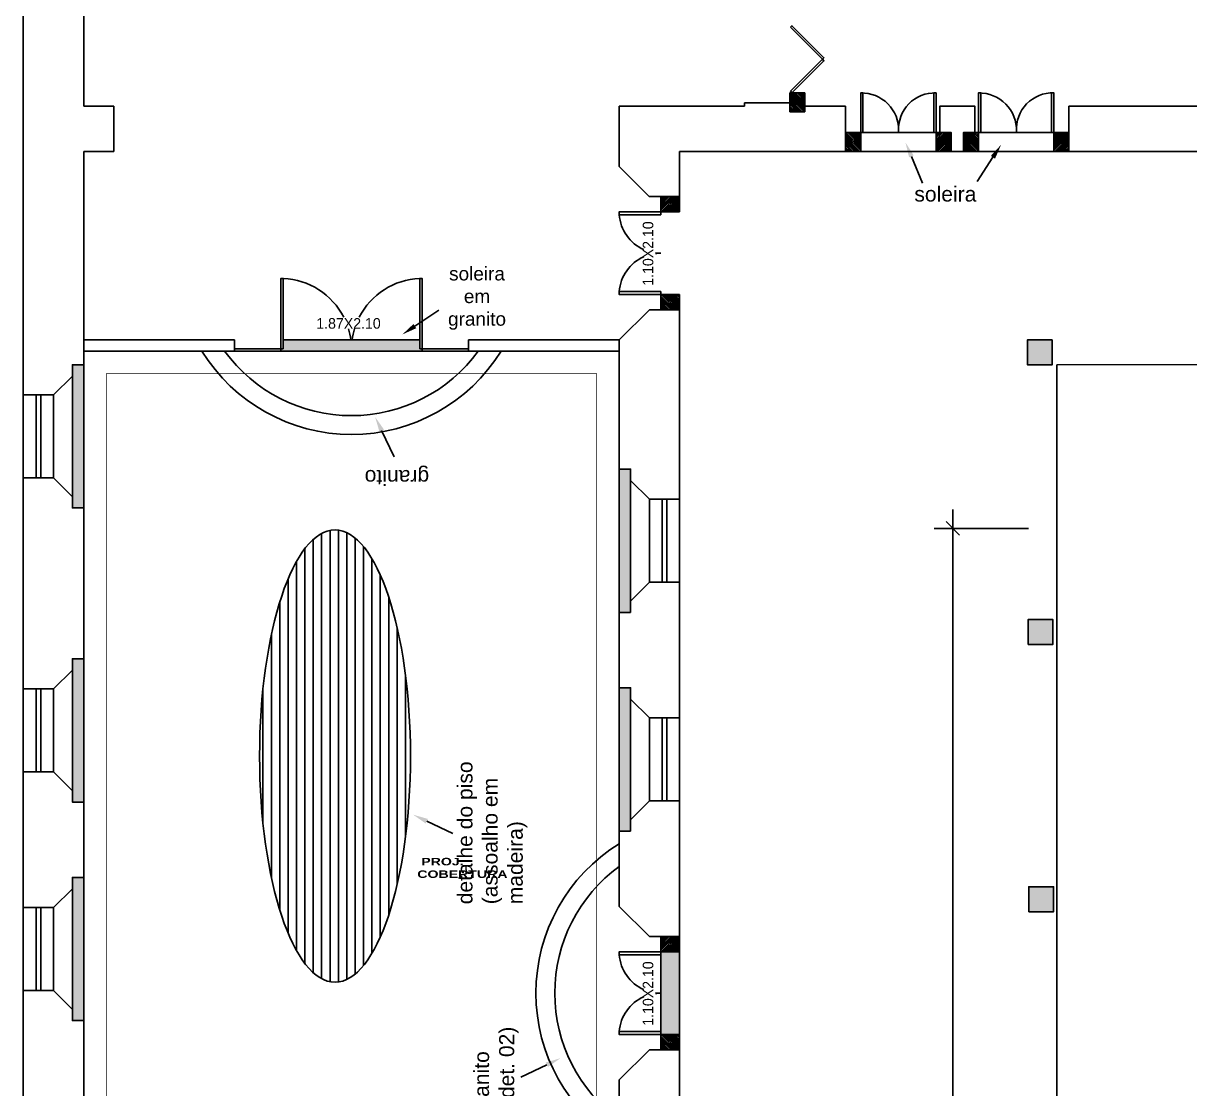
# Model space of a CAD drawing. Extents: x 346 to 515, y 162 to 297.
# Drawn here: x 414.89 to 430.35, y 260.85 to 274.98 of the extents above; entities that cross this region are included whole.
import ezdxf

# ---------------------------------------------------------------- set-up
doc = ezdxf.new("R2010")
doc.units = 0
doc.header["$LTSCALE"] = 35
doc.linetypes.add('ACAD_ISO03W100', pattern=[30, 12, -18])
doc.layers.get('0').update_dxf_attribs({"linetype": 'CONTINUOUS'})
doc.layers.get('DEFPOINTS').update_dxf_attribs({"color": 2, "linetype": 'CONTINUOUS'})
for name, color, linetype in [('COTAS_125', 13, 'CONTINUOUS'), ('JANELAS', 5, 'CONTINUOUS'), ('LPISO', 234, 'CONTINUOUS'), ('NOVA-LINHA-PISO', 13, 'CONTINUOUS'), ('NOVO-PILARES', 1, 'CONTINUOUS'), ('PAREDECORTE', 7, 'CONTINUOUS'), ('PAREDEVISTA', 1, 'CONTINUOUS'), ('REG60-100', 7, 'CONTINUOUS'), ('TEXTO', 2, 'CONTINUOUS')]:
    doc.layers.add(name, color=color, linetype=linetype)
doc.styles.add('ARIAL', font='arial.ttf')
doc.styles.add('REGUA60', font='cityb___.ttf', dxfattribs={"width": 1.4})
doc.dimstyles.get("Standard").update_dxf_attribs({"dimtxt": 0.18, "dimasz": 0.18, "dimexe": 0.18, "dimexo": 0.0625, "dimgap": 0.09, "dimtad": 0, "dimtih": 1, "dimtoh": 1, "dimdec": 4, "dimzin": 0, "dimdsep": 46, "dimtxsty": 'Standard', "dimcen": 0.09, "dimadec": 0, "dimazin": 0, "dimtfac": 1, "dimtdec": 4, "dimtofl": 0, "dimtmove": 0, "dimatfit": 3, "dimfxl": 1, "dimtolj": 1, "dimtzin": 0, "dimarcsym": 0})

# ---------------------------------------------------------------- blocks, each defined once
blk = doc.blocks.new('COTATR')
at = {"color": 6}
blk.add_line((-71, -71), (71, 71), dxfattribs=at)
at = {"color": 0, "linetype": 'ByBlock'}
blk.add_line((0, 0), (200, 0), dxfattribs=at)
blk = doc.blocks.new('*D100')
at = {"color": 0, "linetype": 'ByBlock'}
for p, q in [((428.212, 268.283), (426.959, 268.283)), ((427.209, 268.282), (427.209, 242.97)), ((428.212, 242.968), (426.959, 242.968))]:
    blk.add_line(p, q, dxfattribs=at)
at = {"layer": 'DEFPOINTS', "color": 0, "linetype": 'ByBlock'}
for p in [(428.587, 268.283), (427.209, 242.968), (428.587, 242.968)]:
    blk.add_point(p, dxfattribs=at)
at = {"color": 0, "linetype": 'ByBlock', "xscale": 0.00125, "yscale": 0.00125, "zscale": 0.00125}
for p, rotation in [((427.209, 268.283), 90), ((427.209, 242.968), 270)]:
    blk.add_blockref('COTATR', p, dxfattribs=dict(at, rotation=rotation))
at = {"color": 2, "linetype": 'ByBlock', "insert": (426.97, 255.626), "char_height": 0.2313, "attachment_point": 5, "rotation": 90, "style": 'REGUA60'}
blk.add_mtext('\\A1;25.31', dxfattribs=at)

msp = doc.modelspace()

# ---------------------------------------------------------------- hatches: boundary and pattern name
at = {"layer": 'LPISO'}
for points in [[(418.33214, 270.78324), (418.33214, 270.66324), (418.30214, 270.66324), (418.30214, 270.63324), (420.17214, 270.63324), (420.17214, 270.66324), (420.14214, 270.66324), (420.14214, 270.78324)], [(423.58714, 262.66824), (423.33714, 262.66824), (423.33714, 262.62824), (423.33714, 261.60824), (423.33714, 261.56824), (423.58714, 261.56824)]]:
    msp.add_hatch(color=256, dxfattribs=at).paths.add_polyline_path(points)
h = msp.add_hatch(dxfattribs=at)
h.set_pattern_fill('LINE', color=256, scale=0.035, angle=90, style=0)
h.set_pattern_definition([(90, (620.64462, 30.73796), (-0.111125, 3e-17), [])])
edge = h.paths.add_edge_path()
edge.add_ellipse((419.01905, 265.26265), major_axis=(0, -3), ratio=0.33333333, start_angle=0, end_angle=360)
at = {"layer": 'NOVO-PILARES'}
h = msp.add_hatch(color=256, dxfattribs=at)
h.paths.add_polyline_path([(428.20521, 266.74258), (428.53521, 266.74258), (428.53521, 267.07258), (428.20521, 267.07258)])
h.paths.add_polyline_path([(428.21378, 263.19829), (428.54378, 263.19829), (428.54378, 263.52829), (428.21378, 263.52829)])
h.paths.add_polyline_path([(428.22236, 259.65401), (428.55236, 259.65401), (428.55236, 259.98401), (428.22236, 259.98401)])
h.paths.add_polyline_path([(428.23093, 256.10972), (428.56093, 256.10972), (428.56093, 256.43972), (428.23093, 256.43972)])
h.paths.add_polyline_path([(428.2395, 252.56544), (428.5695, 252.56544), (428.5695, 252.89544), (428.2395, 252.89544)])
h.paths.add_polyline_path([(428.24807, 249.02115), (428.57807, 249.02115), (428.57807, 249.35115), (428.24807, 249.35115)])
h.paths.add_polyline_path([(484.39376, 241.59211), (484.72376, 241.59211), (484.72376, 241.92211), (484.39376, 241.92211)])
h.paths.add_polyline_path([(484.493, 238.05725), (484.823, 238.05725), (484.823, 238.38725), (484.493, 238.38725)])
h.paths.add_polyline_path([(484.59224, 234.5224), (484.92224, 234.5224), (484.92224, 234.8524), (484.59224, 234.8524)])
h.paths.add_polyline_path([(484.69148, 230.98754), (485.02148, 230.98754), (485.02148, 231.31754), (484.69148, 231.31754)])
h.paths.add_polyline_path([(484.79072, 227.45268), (485.12072, 227.45268), (485.12072, 227.78268), (484.79072, 227.78268)])
h.paths.add_polyline_path([(483.70259, 266.81775), (484.03259, 266.81775), (484.03259, 267.14775), (483.70259, 267.14775)])
h.paths.add_polyline_path([(483.7997, 263.25759), (484.1297, 263.25759), (484.1297, 263.58759), (483.7997, 263.58759)])
h.paths.add_polyline_path([(483.89681, 259.69744), (484.22681, 259.69744), (484.22681, 260.02744), (483.89681, 260.02744)])
h.paths.add_polyline_path([(483.99393, 256.13729), (484.32393, 256.13729), (484.32393, 256.46729), (483.99393, 256.46729)])
h.paths.add_polyline_path([(484.09104, 252.57714), (484.42104, 252.57714), (484.42104, 252.90714), (484.09104, 252.90714)])
h.paths.add_polyline_path([(484.18815, 249.01699), (484.51815, 249.01699), (484.51815, 249.34699), (484.18815, 249.34699)])
h.paths.add_polyline_path([(448.35967, 270.47028), (448.68966, 270.47089), (448.68905, 270.80089), (448.35905, 270.80027)])
h.paths.add_polyline_path([(445.02676, 270.46716), (445.35676, 270.46777), (445.35615, 270.79777), (445.02615, 270.79715)])
h.paths.add_polyline_path([(441.69386, 270.46404), (442.02386, 270.46465), (442.02324, 270.79465), (441.69325, 270.79404)])
h.paths.add_polyline_path([(438.36096, 270.46092), (438.69096, 270.46153), (438.69034, 270.79153), (438.36034, 270.79092)])
h.paths.add_polyline_path([(435.02806, 270.4578), (435.35806, 270.45841), (435.35744, 270.78841), (435.02744, 270.7878)])
h.paths.add_polyline_path([(431.69516, 270.45468), (432.02516, 270.45529), (432.02454, 270.78529), (431.69454, 270.78468)])
h.paths.add_polyline_path([(480.42533, 270.86463), (480.09533, 270.86432), (480.09564, 270.53432), (480.42564, 270.53463)])
h.paths.add_polyline_path([(477.07977, 270.8558), (476.74977, 270.85549), (476.75008, 270.52549), (477.08008, 270.5258)])
h.paths.add_polyline_path([(473.73421, 270.84697), (473.40421, 270.84666), (473.40451, 270.51666), (473.73451, 270.51697)])
h.paths.add_polyline_path([(470.38865, 270.83814), (470.05865, 270.83783), (470.05895, 270.50783), (470.38895, 270.50814)])
h.paths.add_polyline_path([(467.04308, 270.82931), (466.71309, 270.82901), (466.71339, 270.49901), (467.04339, 270.49931)])
h.paths.add_polyline_path([(463.69752, 270.82048), (463.36752, 270.82018), (463.36783, 270.49018), (463.69783, 270.49048)])
h.paths.add_polyline_path([(428.25664, 241.59401), (428.58664, 241.59401), (428.58664, 241.92401), (428.25664, 241.92401)])
h.paths.add_polyline_path([(428.25664, 238.04115), (428.58664, 238.04115), (428.58664, 238.37115), (428.25664, 238.37115)])
h.paths.add_polyline_path([(428.25664, 234.48829), (428.58664, 234.48829), (428.58664, 234.81829), (428.25664, 234.81829)])
h.paths.add_polyline_path([(428.25664, 230.93544), (428.58664, 230.93544), (428.58664, 231.26544), (428.25664, 231.26544)])
h.paths.add_polyline_path([(484.29465, 245.28271), (484.62452, 245.29197), (484.61526, 245.62184), (484.28539, 245.61258)])
h.paths.add_polyline_path([(483.60548, 270.54331), (483.93548, 270.5429), (483.93589, 270.8729), (483.60589, 270.87331)])
h.paths.add_polyline_path([(428.25664, 245.31186), (428.58664, 245.31186), (428.58664, 245.64186), (428.25664, 245.64186)])
h.paths.add_polyline_path([(428.52664, 270.78186), (428.19664, 270.78186), (428.19664, 270.45186), (428.52664, 270.45186)])
h.paths.add_polyline_path([(459.75662, 270.533), (460.18662, 270.53247), (460.18715, 270.96247), (459.75715, 270.963)])
h.paths.add_polyline_path([(451.85662, 270.54283), (452.28662, 270.5423), (452.28716, 270.9723), (451.85716, 270.97283)])
h.paths.add_polyline_path([(485.30088, 209.44603), (485.63088, 209.44603), (485.63088, 209.77603), (485.30088, 209.77603)])
h.paths.add_polyline_path([(485.2016, 212.98213), (485.5316, 212.98213), (485.5316, 213.31213), (485.2016, 213.31213)])
h.paths.add_polyline_path([(484.88996, 223.91782), (485.21996, 223.91782), (485.21996, 224.24782), (484.88996, 224.24782)])
h.paths.add_polyline_path([(484.9892, 220.38297), (485.3192, 220.38297), (485.3192, 220.71297), (484.9892, 220.71297)])
h.paths.add_polyline_path([(428.25664, 227.38258), (428.58664, 227.38258), (428.58664, 227.71258), (428.25664, 227.71258)])
h.paths.add_polyline_path([(428.25664, 223.82972), (428.58664, 223.82972), (428.58664, 224.15972), (428.25664, 224.15972)])
h.paths.add_polyline_path([(428.25664, 216.56986), (428.25664, 216.23986), (428.58664, 216.23986), (428.58664, 216.56986)])
h.paths.add_polyline_path([(428.25664, 213.02786), (428.25664, 212.69786), (428.58664, 212.69786), (428.58664, 213.02786)])
h.paths.add_polyline_path([(428.25664, 209.48586), (428.25664, 209.15586), (428.58664, 209.15586), (428.58664, 209.48586)])
h.paths.add_polyline_path([(485.09783, 216.67398), (485.4277, 216.68324), (485.41843, 217.01311), (485.08856, 217.00385)])
h.paths.add_polyline_path([(428.25664, 220.11186), (428.58664, 220.11186), (428.58664, 220.44186), (428.25664, 220.44186)])
h.paths.add_polyline_path([(467.89677, 202.52971), (467.56677, 202.5294), (467.56708, 202.1994), (467.89708, 202.19971)])
h.paths.add_polyline_path([(471.4494, 202.52971), (471.1194, 202.5294), (471.11971, 202.1994), (471.44971, 202.19971)])
h.paths.add_polyline_path([(475.00203, 202.52971), (474.67203, 202.5294), (474.67234, 202.1994), (475.00234, 202.19971)])
h.paths.add_polyline_path([(478.55466, 202.52971), (478.22466, 202.5294), (478.22497, 202.1994), (478.55497, 202.19971)])
h.paths.add_polyline_path([(482.10729, 202.52971), (481.77729, 202.5294), (481.7776, 202.1994), (482.1076, 202.19971)])
h.paths.add_polyline_path([(485.40015, 205.90992), (485.73015, 205.90992), (485.73015, 206.23992), (485.40015, 206.23992)])
h.paths.add_polyline_path([(485.50418, 202.19968), (485.83405, 202.20894), (485.82479, 202.53881), (485.49492, 202.52955)])
h.paths.add_polyline_path([(431.82158, 202.42156), (431.49159, 202.41926), (431.49389, 202.08927), (431.82388, 202.09157)])
h.paths.add_polyline_path([(434.89153, 202.44011), (434.56154, 202.43781), (434.56384, 202.10782), (434.89383, 202.11012)])
h.paths.add_polyline_path([(437.96147, 202.45866), (437.63148, 202.45635), (437.63378, 202.12636), (437.96377, 202.12867)])
h.paths.add_polyline_path([(441.03142, 202.4772), (440.70142, 202.4749), (440.70373, 202.14491), (441.03372, 202.14721)])
h.paths.add_polyline_path([(444.10136, 202.49575), (443.77137, 202.49345), (443.77367, 202.16346), (444.10366, 202.16576)])
h.paths.add_polyline_path([(447.17131, 202.5143), (446.84131, 202.512), (446.84362, 202.182), (447.17361, 202.18431)])
h.paths.add_polyline_path([(428.25664, 205.94386), (428.25664, 205.61386), (428.58664, 205.61386), (428.58664, 205.94386)])
h.paths.add_polyline_path([(428.25664, 202.07186), (428.58664, 202.07186), (428.58664, 202.40186), (428.25664, 202.40186)])
at = {"layer": 'PAREDEVISTA'}
for points in [[(415.68714, 270.45324), (415.53714, 270.45324), (415.53714, 268.55324), (415.68714, 268.55324)], [(415.68714, 266.55324), (415.53714, 266.55324), (415.53714, 264.65324), (415.68714, 264.65324)], [(415.53714, 261.75324), (415.68714, 261.75324), (415.68714, 263.65324), (415.53714, 263.65324)]]:
    msp.add_hatch(color=256, dxfattribs=at).paths.add_polyline_path(points)
h = msp.add_hatch(color=256, dxfattribs=at)
h.paths.add_polyline_path([(422.93714, 269.06824), (422.78714, 269.06824), (422.78714, 267.16824), (422.93714, 267.16824)])
h.paths.add_polyline_path([(422.78714, 264.26824), (422.93714, 264.26824), (422.93714, 266.16824), (422.78714, 266.16824)])

# ---------------------------------------------------------------- linework, layer by layer
for p, q in [((424.44814, 273.88324), (422.78714, 273.88324)), ((422.78714, 273.08033), (422.78714, 273.88324)), ((424.44814, 273.92619), (424.44814, 273.88324)), ((425.78714, 273.88324), (425.24814, 273.88324)), ((425.78714, 273.28324), (425.78714, 273.88324)), ((423.58714, 272.68324), (423.58714, 273.28324)), ((425.78714, 273.28324), (423.58714, 273.28324)), ((430.94814, 273.28324), (428.74814, 273.28324))]:
    msp.add_line(p, q)
at = {"layer": 'JANELAS'}
for p, q in [((426.80788, 272.86358), (426.65889, 273.21712)), ((427.5308, 272.8831), (427.74008, 273.20465)), ((420.39608, 271.17822), (420.07704, 270.96514)), ((417.68714, 270.66324), (418.30214, 270.66324)), ((417.68714, 270.63324), (418.30214, 270.63324)), ((418.30214, 270.66324), (418.30214, 270.63324)), ((420.17214, 270.66324), (420.17214, 270.63324)), ((420.17214, 270.66324), (420.78714, 270.66324)), ((420.17214, 270.63324), (420.78714, 270.63324)), ((414.88714, 268.95324), (414.88714, 270.05324)), ((415.05714, 268.95324), (415.05714, 270.05324)), ((415.11714, 268.95324), (415.11714, 270.05324)), ((415.28714, 268.95324), (415.28714, 270.05324)), ((419.80223, 269.23378), (419.63698, 269.58002)), ((423.18714, 267.56824), (423.18714, 268.66824)), ((423.35714, 267.56824), (423.35714, 268.66824)), ((423.41714, 267.56824), (423.41714, 268.66824)), ((423.58714, 267.56824), (423.58714, 268.66824)), ((414.88714, 265.05324), (414.88714, 266.15324)), ((415.05714, 265.05324), (415.05714, 266.15324)), ((415.11714, 265.05324), (415.11714, 266.15324)), ((423.18714, 264.66824), (423.18714, 265.76824)), ((423.35714, 264.66824), (423.35714, 265.76824)), ((423.41714, 264.66824), (423.41714, 265.76824)), ((423.58714, 264.66824), (423.58714, 265.76824)), ((420.58162, 264.2338), (420.23539, 264.39905)), ((414.88714, 262.15324), (414.88714, 263.25324)), ((415.05714, 262.15324), (415.05714, 263.25324)), ((415.11714, 262.15324), (415.11714, 263.25324)), ((415.28714, 262.15324), (415.28714, 263.25324)), ((421.48071, 261.00364), (421.82695, 261.16889))]:
    msp.add_line(p, q, dxfattribs=at)
for points in [[(425.05457, 274.92875), (425.07579, 274.94997), (425.50005, 274.5257), (425.47884, 274.50449)], [(425.05457, 274.08022), (425.07579, 274.05901), (425.50005, 274.48328), (425.47884, 274.50449)], [(425.98714, 273.53324), (425.98714, 274.05824), (426.01714, 274.05824), (426.01714, 273.53324)], [(426.98583, 273.53324), (426.98583, 274.05824), (426.95583, 274.05824), (426.95583, 273.53324)], [(427.54814, 273.53324), (427.54814, 274.05824), (427.57814, 274.05824), (427.57814, 273.53324)], [(428.54814, 273.53324), (428.54814, 274.05824), (428.51814, 274.05824), (428.51814, 273.53324)], [(423.33714, 272.44324), (423.33714, 272.48324), (422.78714, 272.48324), (422.78714, 272.44324)], [(418.33214, 270.66324), (418.33214, 271.59824), (418.30214, 271.59824), (418.30214, 270.66324)], [(420.14214, 270.66324), (420.14214, 271.59824), (420.17214, 271.59824), (420.17214, 270.66324)], [(423.33714, 271.42324), (423.33714, 271.38324), (422.78714, 271.38324), (422.78714, 271.42324)], [(423.33714, 262.62824), (423.33714, 262.66824), (422.78714, 262.66824), (422.78714, 262.62824)], [(423.33714, 261.60824), (423.33714, 261.56824), (422.78714, 261.56824), (422.78714, 261.60824)]]:
    msp.add_lwpolyline(points, close=True, dxfattribs=at)
at = {"layer": 'JANELAS', "linetype": 'ACAD_ISO03W100', "const_width": 0.01}
msp.add_lwpolyline([(422.48714, 253.10324), (422.48714, 270.33324), (415.98714, 270.33324), (415.98714, 253.10324)], close=True, dxfattribs=at)
at = {"layer": 'JANELAS'}
for centre, radius, start, end in [((425.99765, 273.56558), 0.49277, 358.563214, 91.222124), ((426.97015, 273.57752), 0.48098, 88.132377, 183.546028), ((427.55817, 273.564), 0.49434, 357.995251, 91.162954), ((428.53107, 273.58015), 0.47839, 87.955589, 184.008564), ((423.33714, 272.48324), 0.55145, 184.159642, 246.013688), ((423.33192, 271.38574), 0.54607, 113.638669, 176.062571), ((423.33714, 272.48324), 0.55145, 262.553135, 270), ((423.33192, 271.38574), 0.54607, 89.452325, 96.968625), ((418.29143, 270.6532), 0.94591, 26.958722, 87.533724), ((420.18284, 270.6532), 0.94591, 92.466276, 153.041278), ((418.29143, 270.6532), 0.94591, 7.901691, 16.972551), ((420.18284, 270.6532), 0.94591, 163.027449, 172.098309), ((423.33714, 262.66824), 0.55145, 184.159642, 246.013688), ((423.33192, 261.57074), 0.54607, 113.638669, 176.062571), ((423.33714, 262.66824), 0.55145, 262.553135, 270), ((423.33192, 261.57074), 0.54607, 89.452325, 96.968625)]:
    msp.add_arc(centre, radius, start, end, dxfattribs=at)
for points in [[(426.62817, 273.20417), (426.6896, 273.23006), (426.58121, 273.40142)], [(427.71214, 273.22283), (427.76801, 273.18647), (427.84917, 273.37228)], [(420.09555, 270.93742), (420.05852, 270.99286), (419.91072, 270.85406)], [(419.66706, 269.59438), (419.60689, 269.56566), (419.55083, 269.76051)], [(420.22103, 264.36897), (420.24975, 264.42914), (420.05489, 264.4852)], [(421.8413, 261.13881), (421.81259, 261.19898), (422.00744, 261.25504)]]:
    msp.add_solid(points, dxfattribs=at)
at = {"layer": 'LPISO'}
for p, q in [((425.24814, 274.05901), (425.04814, 274.05901)), ((425.04814, 273.80901), (425.04814, 274.05901)), ((425.04814, 274.04176), (425.24814, 273.84176)), ((425.04814, 274.01931), (425.24814, 273.81931)), ((425.04814, 273.99686), (425.23598, 273.80901)), ((425.04814, 273.97441), (425.21353, 273.80901)), ((425.05334, 274.05901), (425.24814, 273.86421)), ((425.07579, 274.05901), (425.24814, 273.88666)), ((425.09824, 274.05901), (425.24814, 273.90911)), ((425.12069, 274.05901), (425.24814, 273.93156)), ((425.14314, 274.05901), (425.24814, 273.95401)), ((425.16559, 274.05901), (425.24814, 273.97646)), ((425.18804, 274.05901), (425.24814, 273.99892)), ((425.21049, 274.05901), (425.24814, 274.02137)), ((425.23294, 274.05901), (425.24814, 274.04382)), ((425.24814, 273.80901), (425.24814, 274.05901)), ((425.04814, 273.95196), (425.19108, 273.80901)), ((425.04814, 273.92951), (425.16863, 273.80901)), ((425.04814, 273.90706), (425.14618, 273.80901)), ((425.04814, 273.88461), (425.12373, 273.80901)), ((425.04814, 273.86216), (425.10128, 273.80901)), ((425.04814, 273.8397), (425.07883, 273.80901)), ((425.04814, 273.81725), (425.05638, 273.80901)), ((425.24814, 273.80901), (425.04814, 273.80901)), ((425.98714, 273.53324), (425.78714, 273.53324)), ((425.78714, 273.53324), (425.78714, 273.28324)), ((425.78714, 273.51599), (425.98714, 273.31599)), ((425.79234, 273.53324), (425.98714, 273.33844)), ((425.81479, 273.53324), (425.98714, 273.36089)), ((425.83724, 273.53324), (425.98714, 273.38334)), ((425.85969, 273.53324), (425.98714, 273.40579)), ((425.88214, 273.53324), (425.98714, 273.42824)), ((425.90459, 273.53324), (425.98714, 273.45069)), ((425.92704, 273.53324), (425.98714, 273.47314)), ((425.94949, 273.53324), (425.98714, 273.49559)), ((425.97194, 273.53324), (425.98714, 273.51804)), ((426.98583, 273.53324), (425.98714, 273.53324)), ((425.98714, 273.28324), (425.98714, 273.53324)), ((427.16773, 273.53324), (426.98724, 273.35275)), ((427.14528, 273.53324), (426.98724, 273.3752)), ((427.12283, 273.53324), (426.98724, 273.39765)), ((427.10038, 273.53324), (426.98724, 273.4201)), ((427.07793, 273.53324), (426.98724, 273.44255)), ((427.05548, 273.53324), (426.98724, 273.465)), ((427.03303, 273.53324), (426.98724, 273.48745)), ((427.01057, 273.53324), (426.98724, 273.5099)), ((426.98724, 273.28324), (426.98724, 273.53324)), ((426.98724, 273.53324), (427.18724, 273.53324)), ((427.18724, 273.5303), (426.98724, 273.3303)), ((427.18724, 273.50784), (426.98724, 273.30784)), ((427.18724, 273.28324), (427.18724, 273.53324)), ((427.54814, 273.53324), (427.34814, 273.53324)), ((427.34814, 273.28324), (427.34814, 273.53324)), ((427.34814, 273.5303), (427.54814, 273.3303)), ((427.34814, 273.50784), (427.54814, 273.30784)), ((427.36765, 273.53324), (427.54814, 273.35275)), ((427.3901, 273.53324), (427.54814, 273.3752)), ((427.41255, 273.53324), (427.54814, 273.39765)), ((427.435, 273.53324), (427.54814, 273.4201)), ((427.45745, 273.53324), (427.54814, 273.44255)), ((427.4799, 273.53324), (427.54814, 273.465)), ((427.50235, 273.53324), (427.54814, 273.48745)), ((427.5248, 273.53324), (427.54814, 273.5099)), ((428.54814, 273.53324), (427.54814, 273.53324)), ((427.54814, 273.28324), (427.54814, 273.53324)), ((428.56333, 273.53324), (428.54814, 273.51804)), ((428.58578, 273.53324), (428.54814, 273.49559)), ((428.60823, 273.53324), (428.54814, 273.47314)), ((428.63068, 273.53324), (428.54814, 273.45069)), ((428.65313, 273.53324), (428.54814, 273.42824)), ((428.67559, 273.53324), (428.54814, 273.40579)), ((428.69804, 273.53324), (428.54814, 273.38334)), ((428.72049, 273.53324), (428.54814, 273.36089)), ((428.74294, 273.53324), (428.54814, 273.33844)), ((428.54814, 273.53324), (428.74814, 273.53324)), ((428.54814, 273.28324), (428.54814, 273.53324)), ((428.74814, 273.51599), (428.54814, 273.31599)), ((425.78714, 273.49354), (425.98714, 273.29354)), ((425.78714, 273.47109), (425.97498, 273.28324)), ((425.78714, 273.44863), (425.95253, 273.28324)), ((425.78714, 273.42618), (425.93008, 273.28324)), ((425.78714, 273.40373), (425.90763, 273.28324)), ((425.78714, 273.38128), (425.88518, 273.28324)), ((425.78714, 273.35883), (425.86273, 273.28324)), ((427.18724, 273.48539), (426.98724, 273.28539)), ((427.18724, 273.46294), (427.00753, 273.28324)), ((427.18724, 273.44049), (427.02998, 273.28324)), ((427.18724, 273.41804), (427.05243, 273.28324)), ((427.18724, 273.39559), (427.07488, 273.28324)), ((427.18724, 273.37314), (427.09733, 273.28324)), ((427.34814, 273.48539), (427.54814, 273.28539)), ((427.34814, 273.46294), (427.52784, 273.28324)), ((427.34814, 273.44049), (427.50539, 273.28324)), ((427.34814, 273.41804), (427.48294, 273.28324)), ((427.34814, 273.39559), (427.46049, 273.28324)), ((427.34814, 273.37314), (427.43804, 273.28324)), ((428.74814, 273.49354), (428.54814, 273.29354)), ((428.74814, 273.47109), (428.56029, 273.28324)), ((428.74814, 273.44863), (428.58274, 273.28324)), ((428.74814, 273.42618), (428.60519, 273.28324)), ((428.74814, 273.40373), (428.62764, 273.28324)), ((428.74814, 273.38128), (428.65009, 273.28324)), ((428.74814, 273.35883), (428.67254, 273.28324)), ((425.78714, 273.33638), (425.84028, 273.28324)), ((425.78714, 273.31393), (425.81783, 273.28324)), ((425.78714, 273.29148), (425.79538, 273.28324)), ((425.98714, 273.28324), (425.78714, 273.28324)), ((426.98724, 273.28324), (425.98714, 273.28324)), ((427.18724, 273.28324), (426.98724, 273.28324)), ((427.18724, 273.35069), (427.11978, 273.28324)), ((427.18724, 273.32824), (427.14224, 273.28324)), ((427.18724, 273.30579), (427.16469, 273.28324)), ((427.34814, 273.35069), (427.41559, 273.28324)), ((427.34814, 273.32824), (427.39314, 273.28324)), ((427.34814, 273.30579), (427.37069, 273.28324)), ((427.34814, 273.28324), (427.54814, 273.28324)), ((427.54814, 273.28324), (428.54814, 273.28324)), ((428.54814, 273.28324), (428.74814, 273.28324)), ((428.74814, 273.33638), (428.69499, 273.28324)), ((428.74814, 273.31393), (428.71744, 273.28324)), ((428.74814, 273.29148), (428.73989, 273.28324)), ((423.33714, 272.48324), (423.33714, 272.68324)), ((423.42795, 272.68324), (423.33714, 272.59243)), ((423.4055, 272.68324), (423.33714, 272.61488)), ((423.38304, 272.68324), (423.33714, 272.63733)), ((423.36059, 272.68324), (423.33714, 272.65978)), ((423.51775, 272.68324), (423.33714, 272.50263)), ((423.4953, 272.68324), (423.33714, 272.52508)), ((423.47285, 272.68324), (423.33714, 272.54753)), ((423.4504, 272.68324), (423.33714, 272.56998)), ((423.5402, 272.68324), (423.3402, 272.48324)), ((423.56265, 272.68324), (423.36265, 272.48324)), ((423.5851, 272.68324), (423.3851, 272.48324)), ((423.58714, 272.66282), (423.40755, 272.48324)), ((423.58714, 272.64037), (423.43, 272.48324)), ((423.58714, 272.61792), (423.45245, 272.48324)), ((423.58714, 272.59547), (423.4749, 272.48324)), ((423.58714, 272.48324), (423.58714, 272.68324)), ((423.58714, 272.48324), (423.33714, 272.48324)), ((423.58714, 272.57302), (423.49735, 272.48324)), ((423.58714, 272.55057), (423.5198, 272.48324)), ((423.58714, 272.52812), (423.54226, 272.48324)), ((423.58714, 272.50567), (423.56471, 272.48324)), ((423.58714, 271.38324), (423.33714, 271.38324)), ((423.33714, 271.38324), (423.33714, 271.18324)), ((423.51775, 271.18324), (423.33714, 271.36385)), ((423.4953, 271.18324), (423.33714, 271.3414)), ((423.5402, 271.18324), (423.3402, 271.38324)), ((423.56265, 271.18324), (423.36265, 271.38324)), ((423.5851, 271.18324), (423.3851, 271.38324)), ((423.58714, 271.20365), (423.40755, 271.38324)), ((423.58714, 271.2261), (423.43, 271.38324)), ((423.58714, 271.24855), (423.45245, 271.38324)), ((423.58714, 271.271), (423.4749, 271.38324)), ((423.58714, 271.29345), (423.49735, 271.38324)), ((423.58714, 271.31591), (423.5198, 271.38324)), ((423.58714, 271.33836), (423.54226, 271.38324)), ((423.58714, 271.36081), (423.56471, 271.38324)), ((423.58714, 271.38324), (423.58714, 271.18324)), ((423.47285, 271.18324), (423.33714, 271.31895)), ((423.4504, 271.18324), (423.33714, 271.2965)), ((423.42795, 271.18324), (423.33714, 271.27405)), ((423.4055, 271.18324), (423.33714, 271.2516)), ((423.38304, 271.18324), (423.33714, 271.22915)), ((423.36059, 271.18324), (423.33714, 271.20669)), ((418.33214, 270.78324), (420.14214, 270.78324)), ((418.30214, 270.63324), (420.17214, 270.63324)), ((423.4504, 262.86824), (423.33714, 262.75498)), ((423.47285, 262.86824), (423.33714, 262.73253)), ((423.4953, 262.86824), (423.33714, 262.71008)), ((423.51775, 262.86824), (423.33714, 262.68763)), ((423.36059, 262.86824), (423.33714, 262.84478)), ((423.38304, 262.86824), (423.33714, 262.82233)), ((423.4055, 262.86824), (423.33714, 262.79988)), ((423.42795, 262.86824), (423.33714, 262.77743)), ((423.33714, 262.66824), (423.33714, 262.86824)), ((423.5402, 262.86824), (423.3402, 262.66824)), ((423.56265, 262.86824), (423.36265, 262.66824)), ((423.5851, 262.86824), (423.3851, 262.66824)), ((423.58714, 262.84782), (423.40755, 262.66824)), ((423.58714, 262.66824), (423.58714, 262.86824)), ((423.58714, 262.82537), (423.43, 262.66824)), ((423.58714, 262.80292), (423.45245, 262.66824)), ((423.58714, 262.78047), (423.4749, 262.66824)), ((423.58714, 262.75802), (423.49735, 262.66824)), ((423.58714, 262.73557), (423.5198, 262.66824)), ((423.58714, 262.71312), (423.54226, 262.66824)), ((423.58714, 262.69067), (423.56471, 262.66824)), ((423.58714, 262.66824), (423.33714, 262.66824)), ((423.33714, 262.62824), (423.33714, 261.60824)), ((423.58714, 261.56824), (423.58714, 262.66824)), ((423.33714, 261.56824), (423.33714, 261.36824)), ((423.58714, 261.56824), (423.33714, 261.56824)), ((423.51775, 261.36824), (423.33714, 261.54885)), ((423.4953, 261.36824), (423.33714, 261.5264)), ((423.47285, 261.36824), (423.33714, 261.50395)), ((423.4504, 261.36824), (423.33714, 261.4815)), ((423.42795, 261.36824), (423.33714, 261.45905)), ((423.5402, 261.36824), (423.3402, 261.56824)), ((423.56265, 261.36824), (423.36265, 261.56824)), ((423.5851, 261.36824), (423.3851, 261.56824)), ((423.58714, 261.38865), (423.40755, 261.56824)), ((423.58714, 261.4111), (423.43, 261.56824)), ((423.58714, 261.43355), (423.45245, 261.56824)), ((423.58714, 261.456), (423.4749, 261.56824)), ((423.58714, 261.47845), (423.49735, 261.56824)), ((423.58714, 261.50091), (423.5198, 261.56824)), ((423.58714, 261.52336), (423.54226, 261.56824)), ((423.58714, 261.54581), (423.56471, 261.56824)), ((423.58714, 261.56824), (423.58714, 261.36824)), ((423.4055, 261.36824), (423.33714, 261.4366)), ((423.38304, 261.36824), (423.33714, 261.41415)), ((423.36059, 261.36824), (423.33714, 261.39169))]:
    msp.add_line(p, q, dxfattribs=at)
for centre, radius, start, end in [((419.23714, 271.85813), 2.33014, 211.713566, 328.286434), ((419.23714, 271.85813), 2.08014, 216.075503, 323.924497), ((424.01203, 262.11824), 2.33014, 121.713566, 238.286434), ((424.01203, 262.11824), 2.08014, 126.075503, 233.924497)]:
    msp.add_arc(centre, radius, start, end, dxfattribs=at)
msp.add_ellipse((419.01905, 265.26265), major_axis=(0, -3), ratio=0.33333333, dxfattribs=at)
at = {"layer": 'NOVA-LINHA-PISO'}
for p, q in [((483.58709, 270.50392), (428.58714, 270.45243)), ((428.58714, 270.45243), (428.58714, 202.52236))]:
    msp.add_line(p, q, dxfattribs=at)
at = {"layer": 'NOVO-PILARES'}
for points in [[(428.52714, 270.78243), (428.19714, 270.78243), (428.19714, 270.45243), (428.52714, 270.45243)], [(428.20571, 266.74315), (428.53571, 266.74315), (428.53571, 267.07315), (428.20571, 267.07315)], [(428.21428, 263.19886), (428.54428, 263.19886), (428.54428, 263.52886), (428.21428, 263.52886)]]:
    msp.add_lwpolyline(points, close=True, dxfattribs=at)
at = {"layer": 'PAREDECORTE'}
for p, q in [((414.88714, 273.28324), (414.88714, 288.96324)), ((415.68714, 273.88324), (415.68714, 280.88324)), ((415.68714, 273.88324), (416.08714, 273.88324)), ((416.08714, 273.28324), (416.08714, 273.88324)), ((425.04814, 273.92619), (424.44814, 273.92619)), ((425.04814, 273.80901), (425.04814, 273.92619)), ((425.24814, 273.80901), (425.24814, 273.88324)), ((425.24814, 273.80901), (425.04814, 273.80901)), ((425.04814, 273.80901), (425.24814, 273.80901)), ((414.88714, 270.05324), (414.88714, 273.28324)), ((415.68714, 273.28324), (416.08714, 273.28324)), ((415.68714, 270.78324), (415.68714, 273.28324)), ((423.18423, 272.68324), (422.78714, 273.08033)), ((423.58714, 272.68324), (423.18423, 272.68324)), ((423.18714, 271.18324), (422.78714, 270.78324)), ((423.58714, 271.18324), (423.18714, 271.18324)), ((423.58714, 268.66824), (423.58714, 271.18324)), ((415.68714, 270.45324), (415.68714, 270.78324)), ((422.78714, 269.06824), (422.78714, 270.78324)), ((415.28714, 270.05324), (415.53714, 270.30324)), ((415.28714, 270.05324), (414.88714, 270.05324)), ((414.88714, 266.15324), (414.88714, 268.95324)), ((415.28714, 268.95324), (414.88714, 268.95324)), ((415.53714, 268.70324), (415.28714, 268.95324)), ((423.18714, 268.66824), (422.93714, 268.91824)), ((423.18714, 268.66824), (423.58714, 268.66824)), ((415.68714, 266.55324), (415.68714, 268.55324)), ((422.93714, 267.31824), (423.18714, 267.56824)), ((423.18714, 267.56824), (423.58714, 267.56824)), ((423.58714, 265.76824), (423.58714, 267.56824)), ((422.78714, 266.16824), (422.78714, 267.16824)), ((415.28714, 266.15324), (415.53714, 266.40324)), ((415.28714, 266.15324), (414.88714, 266.15324)), ((415.28714, 265.05324), (415.28714, 266.15324)), ((422.93714, 266.01824), (423.18714, 265.76824)), ((423.18714, 265.76824), (422.93714, 266.01824)), ((423.18714, 265.76824), (423.58714, 265.76824)), ((423.18714, 265.76824), (423.58714, 265.76824)), ((414.88714, 263.25324), (414.88714, 265.05324)), ((415.28714, 265.05324), (414.88714, 265.05324)), ((415.53714, 264.80324), (415.28714, 265.05324)), ((415.68714, 263.65324), (415.68714, 264.65324)), ((422.93714, 264.41824), (423.18714, 264.66824)), ((423.18714, 264.66824), (423.58714, 264.66824)), ((423.58714, 262.86824), (423.58714, 264.66824)), ((422.78714, 263.26824), (422.78714, 264.26824)), ((415.28714, 263.25324), (415.53714, 263.50324)), ((415.28714, 263.25324), (414.88714, 263.25324)), ((423.18714, 262.86824), (422.78714, 263.26824)), ((423.58714, 262.86824), (423.18714, 262.86824)), ((415.28714, 262.15324), (414.88714, 262.15324)), ((414.88714, 259.75324), (414.88714, 262.15324)), ((415.53714, 261.90324), (415.28714, 262.15324)), ((415.68714, 259.75324), (415.68714, 261.75324)), ((423.18714, 261.36824), (422.78714, 260.96824)), ((423.58714, 261.36824), (423.18714, 261.36824)), ((423.58714, 259.56824), (423.58714, 261.36824)), ((422.78714, 259.96824), (422.78714, 260.96824))]:
    msp.add_line(p, q, dxfattribs=at)
for points in [[(427.34814, 273.28334), (427.34814, 273.28334), (427.26769, 273.28324), (427.18724, 273.28324), (427.18724, 273.53324), (427.03714, 273.53324), (427.03714, 273.88324), (427.26764, 273.88324), (427.49814, 273.88324), (427.49814, 273.53324), (427.34814, 273.53324), (427.34814, 273.28324)], [(428.74814, 273.88324), (428.74814, 273.28324), (429.45012, 273.28324), (430.94814, 273.28324), (430.94814, 273.53324), (431.14814, 273.53324), (431.00814, 273.88324)], [(428.74814, 273.88324), (445.84811, 273.88324), (445.84806, 273.53324), (445.69817, 273.53324), (445.69817, 273.28324), (441.14814, 273.28324), (441.14814, 273.53324), (440.94814, 273.53324), (441.08814, 273.88324)]]:
    msp.add_lwpolyline(points, dxfattribs=at)
at = {"layer": 'PAREDEVISTA'}
for p, q in [((415.68714, 270.78324), (417.68714, 270.78324)), ((417.68714, 270.78324), (417.68714, 270.63324)), ((420.78714, 270.78324), (420.78714, 270.63324)), ((422.78714, 270.78324), (420.78714, 270.78324)), ((417.68714, 270.63324), (415.68714, 270.63324)), ((420.78714, 270.63324), (422.78714, 270.63324))]:
    msp.add_line(p, q, dxfattribs=at)
for points in [[(415.68714, 268.55324), (415.53714, 268.55324), (415.53714, 270.45324), (415.68714, 270.45324)], [(422.93714, 267.16824), (422.78714, 267.16824), (422.78714, 269.06824), (422.93714, 269.06824)], [(415.68714, 264.65324), (415.53714, 264.65324), (415.53714, 266.55324), (415.68714, 266.55324)], [(422.93714, 264.26824), (422.78714, 264.26824), (422.78714, 266.16824), (422.93714, 266.16824)], [(415.68714, 261.75324), (415.53714, 261.75324), (415.53714, 263.65324), (415.68714, 263.65324)]]:
    msp.add_lwpolyline(points, close=True, dxfattribs=at)

# ---------------------------------------------------------------- texts
at = {"layer": 'JANELAS'}
for p in [(423.23819, 271.50125), (423.23819, 261.68625)]:
    msp.add_text('1.10X2.10', height=0.14, rotation=90, dxfattribs=at).set_placement(p)
msp.add_text('1.87X2.10', height=0.14, dxfattribs=at).set_placement((418.77079, 270.9314))
at = {"layer": 'REG60-100', "insert": (420.1099, 263.91287), "char_height": 0.1, "width": 1.3989714, "attachment_point": 1, "style": 'REGUA60'}
msp.add_mtext(' PROJ. COBERTURA', dxfattribs=at)
at = {"layer": 'TEXTO', "style": 'ARIAL'}
for s, insert, char_height, width, attachment_point in [('soleira', (426.69831, 272.81777), 0.2, 0.9558238, 1), ('soleira em granito', (420.90137, 271.75097), 0.18, 1.0229, 2)]:
    msp.add_mtext(s, dxfattribs=dict(at, insert=insert, char_height=char_height, width=width, attachment_point=attachment_point))
at = {"layer": 'TEXTO', "char_height": 0.2, "style": 'ARIAL'}
for s, insert, width, attachment_point, rotation in [('granito ', (420.26651, 268.85663), 0.9796355, 1, 180), ('detalhe do piso\\P(assoalho em madeira)', (420.64077, 263.29693), 2.1448, 1, 90), ('granito\\P(ver det. 02) ', (420.86053, 260.92051), 1.50814, 2, 90)]:
    msp.add_mtext(s, dxfattribs=dict(at, insert=insert, width=width, attachment_point=attachment_point, rotation=rotation))

# ---------------------------------------------------------------- dimensions: what is measured, and where the dimension line sits
at = {"layer": 'COTAS_125'}
dim = msp.add_linear_dim(base=(427.209, 242.96832), p1=(428.58714, 268.28324), p2=(428.58714, 242.96832), angle=90, dimstyle='Standard', override={"dimscale": 0.125, "dimtxt": 1.85, "dimasz": 0.01, "dimexe": 2, "dimexo": 3, "dimgap": 0.98, "dimtad": 1, "dimtih": 0, "dimtoh": 0, "dimdec": 2, "dimrnd": 0.01, "dimzin": 8, "dimlunit": 6, "dimtxsty": 'REGUA60', "dimblk": 'COTATR', "dimcen": 4, "dimdle": 4, "dimclrt": 2, "dimaunit": 1}, dxfattribs=at)
dim.commit()
dim.dimension.update_dxf_attribs({"geometry": '*D100', "text_midpoint": (426.9703, 255.62578)})

doc.saveas('drawing.dxf')
